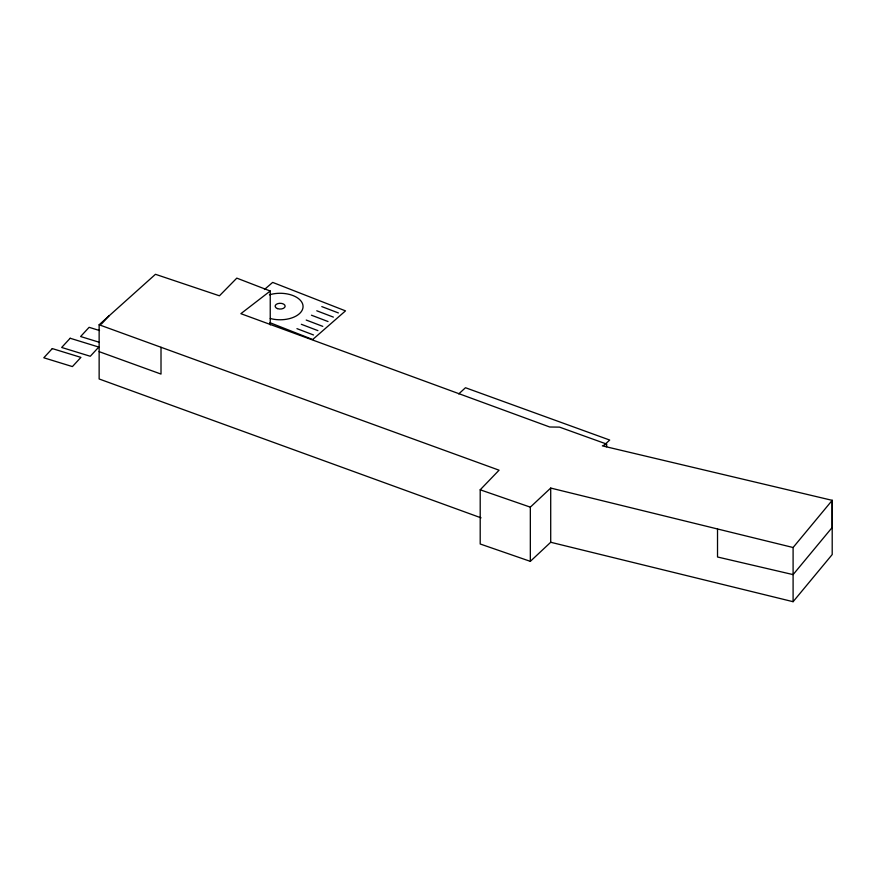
<?xml version="1.0" encoding="UTF-8"?>
<svg xmlns="http://www.w3.org/2000/svg" width="876" height="876" viewBox="0 0 876 876"><rect width="100%" height="100%" fill="white"/><g stroke="black" fill="none" stroke-linecap="round" stroke-linejoin="round"><path stroke-width="1.31" d="M270.235 324.897L270.235 291.018L236.805 278.13L219.438 295.803L155.457 274.298L99.141 324.777L99.141 378.98L481.055 517.847M99.141 324.777L499.068 470.193L480.201 489.793L480.201 543.996L530.33 561.352L530.33 507.149L550.708 488.063L793.098 547.511L832.2 500.349L602.381 445.873L606.63 444.066L606.63 446.771M530.33 561.352L550.708 542.266L550.708 488.063M550.708 542.266L793.098 601.702L832.2 554.552L832.2 500.349L832.2 527.451L793.098 574.612L717.521 556.994L717.521 528.973M101.386 324.109L109.029 315.82M458.739 393.915L465.474 387.729L609.707 440.048L604.9 444.471M264.432 289.507L272.666 282.4L345.505 310.87L312.71 339.516L269.939 322.696M270.235 291.018L240.867 313.674L549.734 427.006L559.523 427.127L606.63 444.066M99.514 330.526L89.111 327.317L80.614 336.526L98.824 342.133M480.201 489.793L530.33 507.149M99.141 351.648L161.009 374.074L161.009 347.279M321.799 306.6L338.377 312.929M316.773 310.783L333.362 317.112M311.451 315.207L328.029 321.536M306.217 320.047L322.795 326.376M301.333 324.295L317.911 330.624M296.953 328.642L313.531 334.971M793.098 547.511L793.098 601.702M269.425 294.807A22.94 13.249 0 0 1 303.052 306.261A22.94 13.249 0 0 1 270.268 318.492M52.297 348.582L43.8 357.78L72.412 366.584L80.91 357.386L52.297 348.582M70.168 338.256L61.67 347.465L90.283 356.269L98.78 347.06L70.168 338.256M277.462 308.604A4.993 2.88 0 0 0 285.138 306.304A4.993 2.88 0 0 0 277.845 303.611A4.993 2.88 0 0 0 277.462 308.604"/></g></svg>
